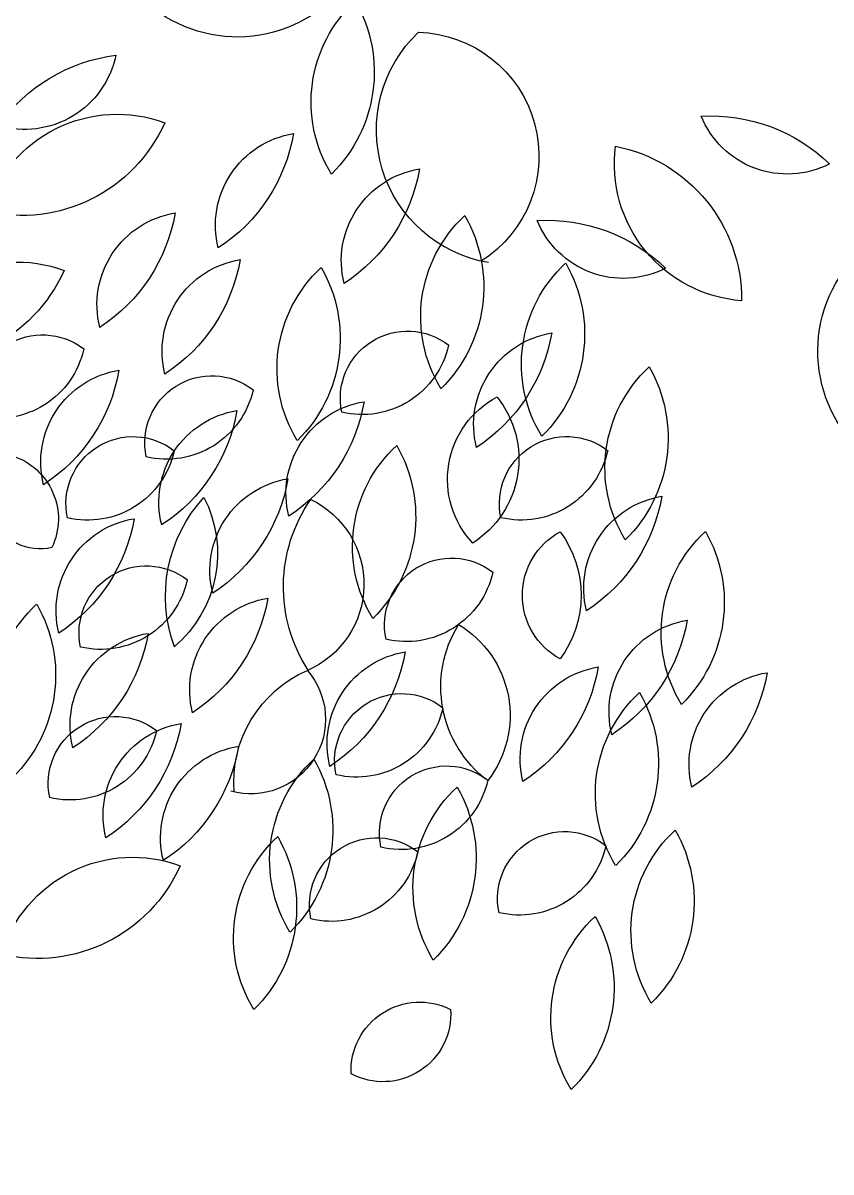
# Model space of a CAD drawing. Header units: metres. Extents: x 1097510 to 2158594, y 877039 to 1751652.
# Drawn here: x 1097746.63 to 1097752.78, y 877180.29 to 877189.05 of the extents above; entities that cross this region are included whole.
import ezdxf

# ---------------------------------------------------------------- set-up
doc = ezdxf.new("R2010")
doc.units = ezdxf.units.M
doc.header["$XCLIPFRAME"] = 0
doc.layers.add('DWGAUTOCAD.COM', color=7, linetype='Continuous')
doc.layers.add('Foto Dron', color=7, linetype='Continuous')
picture_1 = doc.add_image_def('image1.tif', size_in_pixel=(3465, 4096))

# ---------------------------------------------------------------- blocks, each defined once
blk = doc.blocks.new('A$C74456AAD')
at = {"color": 64, "linetype": 'Continuous'}
for centre, radius, start, end in [((3.1448, 1.7941), 0.207, 222.7683, 315.929), ((3.4652, 1.588), 0.1402, 191.6172, 286.455), ((3.2947, 1.3039), 0.258, 35.4496, 82.6225)]:
    blk.add_arc(centre, radius, start, end, dxfattribs=at)
at = {"color": 62, "linetype": 'Continuous'}
for centre, radius, start, end in [((3.1538, 1.5342), 0.2153, 150.1532, 225.5516), ((2.8261, 1.489), 0.2075, 328.4807, 47.224), ((2.8772, 1.4074), 0.187, 91.609, 237.7567), ((2.7322, 1.4471), 0.203, 279.6759, 46.5085), ((2.4317, 1.2103), 0.258, 86.8782, 134.0511), ((2.3159, 1.5207), 0.1402, 243.0457, 337.8836), ((3.3258, 1.2637), 0.207, 17.0541, 110.2147), ((3.4694, 1.5535), 0.2354, 203.9456, 283.3231), ((3.3144, 1.4852), 0.258, 189.7354, 236.9083), ((3.0376, 1.3032), 0.1402, 345.9029, 80.7407), ((2.3697, 1.396), 0.207, 274.1969, 7.3576), ((2.6203, 1.1914), 0.2354, 101.0885, 180.466), ((3.1247, 1.4318), 0.258, 189.7354, 236.9083), ((2.8479, 1.2498), 0.1402, 345.9029, 80.7407), ((2.9887, 1.2106), 0.2153, 150.1532, 225.5516), ((2.661, 1.1655), 0.2075, 328.4807, 47.224), ((3.4929, 1.3655), 0.258, 189.7354, 236.9083), ((3.2161, 1.1835), 0.1402, 345.9029, 80.7407), ((2.6788, 1.053), 0.258, 86.8782, 134.0511), ((2.563, 1.3634), 0.1402, 243.0457, 337.8836), ((2.063, 1.1133), 0.207, 325.6255, 58.7861), ((3.3948, 1.2951), 0.258, 189.7354, 236.9083), ((3.118, 1.1131), 0.1402, 345.9029, 80.7407), ((3.4773, 1.0409), 0.207, 17.0541, 110.2147), ((2.8367, 1.139), 0.2153, 150.1532, 225.5516), ((2.5091, 1.0938), 0.2075, 328.4807, 47.224), ((3.2051, 1.1323), 0.2153, 150.1532, 225.5516), ((2.8775, 1.0871), 0.2075, 328.4807, 47.224), ((3.621, 1.3308), 0.2354, 203.9456, 283.3231), ((2.8884, 1.0425), 0.1012, 347.9176, 127.8424), ((2.9253, 1.1845), 0.258, 189.7354, 236.9083), ((2.6485, 1.0025), 0.1402, 345.9029, 80.7407), ((3.4383, 1.0369), 0.1012, 347.9176, 127.8424), ((2.9568, 1.1514), 0.1336, 192.5055, 283.2545), ((3.5066, 1.1457), 0.1336, 192.5055, 283.2545), ((2.7109, 0.9825), 0.2153, 150.1532, 225.5516), ((2.3833, 0.9373), 0.2075, 328.4807, 47.224), ((3.1831, 0.9752), 0.1012, 347.9176, 127.8424), ((3.5776, 1.1283), 0.258, 189.7354, 236.9083), ((3.3008, 0.9463), 0.1402, 345.9029, 80.7407), ((2.8704, 0.9507), 0.1499, 141.3552, 237.6207), ((2.6875, 0.9202), 0.1406, 316.8954, 62.0805), ((3.2515, 1.0841), 0.1336, 192.5055, 283.2545), ((3.2081, 1.0809), 0.258, 189.7354, 236.9083), ((2.9313, 0.8989), 0.1402, 345.9029, 80.7407), ((3.3997, 1.0675), 0.258, 189.7354, 236.9083), ((3.1228, 0.8855), 0.1402, 345.9029, 80.7407), ((2.6487, 0.8835), 0.1012, 347.9176, 127.8424), ((3.0913, 0.8642), 0.2153, 150.1532, 225.5516), ((2.7637, 0.819), 0.2075, 328.4807, 47.224), ((3.3019, 0.8834), 0.1012, 347.9176, 127.8424), ((2.7171, 0.9924), 0.1336, 192.5055, 283.2545), ((3.3702, 0.9922), 0.1336, 192.5055, 283.2545), ((3.5143, 0.8606), 0.0998, 107.8983, 205.5336), ((3.4424, 0.8915), 0.0762, 256.2434, 57.1885), ((3.3228, 0.9647), 0.258, 189.7354, 236.9083), ((3.0459, 0.7827), 0.1402, 345.9029, 80.7407), ((2.7594, 0.9382), 0.258, 189.7354, 236.9083), ((2.4826, 0.7562), 0.1402, 345.9029, 80.7407), ((3.0956, 0.7622), 0.1417, 115.6584, 246.5601), ((2.8443, 0.7583), 0.231, 327.0324, 34.7241), ((3.3591, 0.8085), 0.1845, 152.7468, 229.692), ((3.0327, 0.7438), 0.2205, 339.8536, 42.5852), ((3.5547, 0.9045), 0.258, 189.7354, 236.9083), ((3.2778, 0.7225), 0.1402, 345.9029, 80.7407), ((2.6262, 0.7345), 0.2153, 150.1532, 225.5516), ((2.2985, 0.6893), 0.2075, 328.4807, 47.224), ((2.7884, 0.7453), 0.1616, 143.6129, 216.3859), ((2.6062, 0.7453), 0.1091, 298.5537, 61.4451), ((2.8218, 0.7003), 0.1012, 347.9176, 127.8424), ((2.8902, 0.8091), 0.1336, 192.5055, 283.2545), ((3.2822, 0.6885), 0.1012, 347.9176, 127.8424), ((3.3506, 0.7974), 0.1336, 192.5055, 283.2545), ((3.3532, 0.7845), 0.258, 189.7354, 236.9083), ((3.0764, 0.6025), 0.1402, 345.9029, 80.7407), ((3.6339, 0.6248), 0.2153, 150.1532, 225.5516), ((3.3063, 0.5797), 0.2075, 328.4807, 47.224), ((2.7213, 0.7513), 0.258, 189.7354, 236.9083), ((2.4445, 0.5693), 0.1402, 345.9029, 80.7407), ((2.8933, 0.5642), 0.1596, 120.8696, 218.0015), ((2.6607, 0.6076), 0.1774, 307.0202, 31.8509), ((3.5336, 0.7315), 0.258, 189.7354, 236.9083), ((3.2567, 0.5495), 0.1402, 345.9029, 80.7407), ((3.1462, 0.7036), 0.258, 189.7354, 236.9083), ((2.8693, 0.5216), 0.1402, 345.9029, 80.7407), ((2.6007, 0.6722), 0.258, 189.7354, 236.9083), ((2.3239, 0.4902), 0.1402, 345.9029, 80.7407), ((2.8552, 0.6809), 0.258, 189.7354, 236.9083), ((2.5784, 0.4989), 0.1402, 345.9029, 80.7407), ((3.1246, 0.5586), 0.1127, 139.2873, 285.5294), ((2.9659, 0.4629), 0.1844, 355.5843, 66.5601), ((2.7254, 0.4915), 0.2153, 150.1532, 225.5516), ((2.3978, 0.4463), 0.2075, 328.4807, 47.224), ((2.897, 0.4959), 0.1012, 347.9176, 127.8424), ((2.9654, 0.6048), 0.1336, 192.5055, 283.2545), ((3.3286, 0.4614), 0.1012, 347.9176, 127.8424), ((3.4838, 0.5957), 0.258, 189.7354, 236.9083), ((3.2069, 0.4137), 0.1402, 345.9029, 80.7407), ((3.397, 0.5703), 0.1336, 192.5055, 283.2545), ((3.3972, 0.5614), 0.258, 189.7354, 236.9083), ((3.1203, 0.3794), 0.1402, 345.9029, 80.7407), ((2.8294, 0.3868), 0.1012, 347.9176, 127.8424), ((3.2162, 0.3911), 0.2153, 150.1532, 225.5516), ((2.8886, 0.3459), 0.2075, 328.4807, 47.224), ((2.8978, 0.4956), 0.1336, 192.5055, 283.2545), ((3.0002, 0.3491), 0.2153, 150.1532, 225.5516), ((2.6726, 0.3039), 0.2075, 328.4807, 47.224), ((2.6717, 0.2842), 0.2153, 150.1532, 225.5516), ((2.3441, 0.239), 0.2075, 328.4807, 47.224), ((2.6515, 0.2879), 0.1012, 347.9176, 127.8424), ((3.2707, 0.2743), 0.2153, 150.1532, 225.5516), ((2.943, 0.2292), 0.2075, 328.4807, 47.224), ((2.7198, 0.3968), 0.1336, 192.5055, 283.2545), ((2.9349, 0.2785), 0.1012, 347.9176, 127.8424), ((3.0033, 0.3873), 0.1336, 192.5055, 283.2545), ((3.3024, 0.1434), 0.207, 17.0541, 110.2147), ((3.446, 0.4332), 0.2354, 203.9456, 283.3231), ((2.7924, 0.1537), 0.2153, 150.1532, 225.5516), ((2.4648, 0.1085), 0.2075, 328.4807, 47.224), ((2.8699, 0.0284), 0.1036, 357.604, 116.6684), ((2.9252, 0.114), 0.1021, 176.0933, 298.1792)]:
    blk.add_arc(centre, radius, start, end, dxfattribs=at)

msp = doc.modelspace()

# ---------------------------------------------------------------- block references
at = {"layer": 'DWGAUTOCAD.COM', "xscale": -5.054705639544697, "yscale": 5.054705639544697, "zscale": 5.054705639544697}
msp.add_blockref('A$C74456AAD', (1097764.1582, 877180.9165), dxfattribs=at)

# ---------------------------------------------------------------- pictures from other files: only their frames are drawn
at = {"layer": 'Foto Dron'}
image = msp.add_image(picture_1, insert=(1097491.044, 876888.8641, 3067.918), size_in_units=(372.6207, 440.4775), dxfattribs=at)
image.set_boundary_path([(174.5356, 772.8781), (2798.8163, 2703.6247)])
image.dxf.flags = 15

doc.saveas('drawing.dxf')
